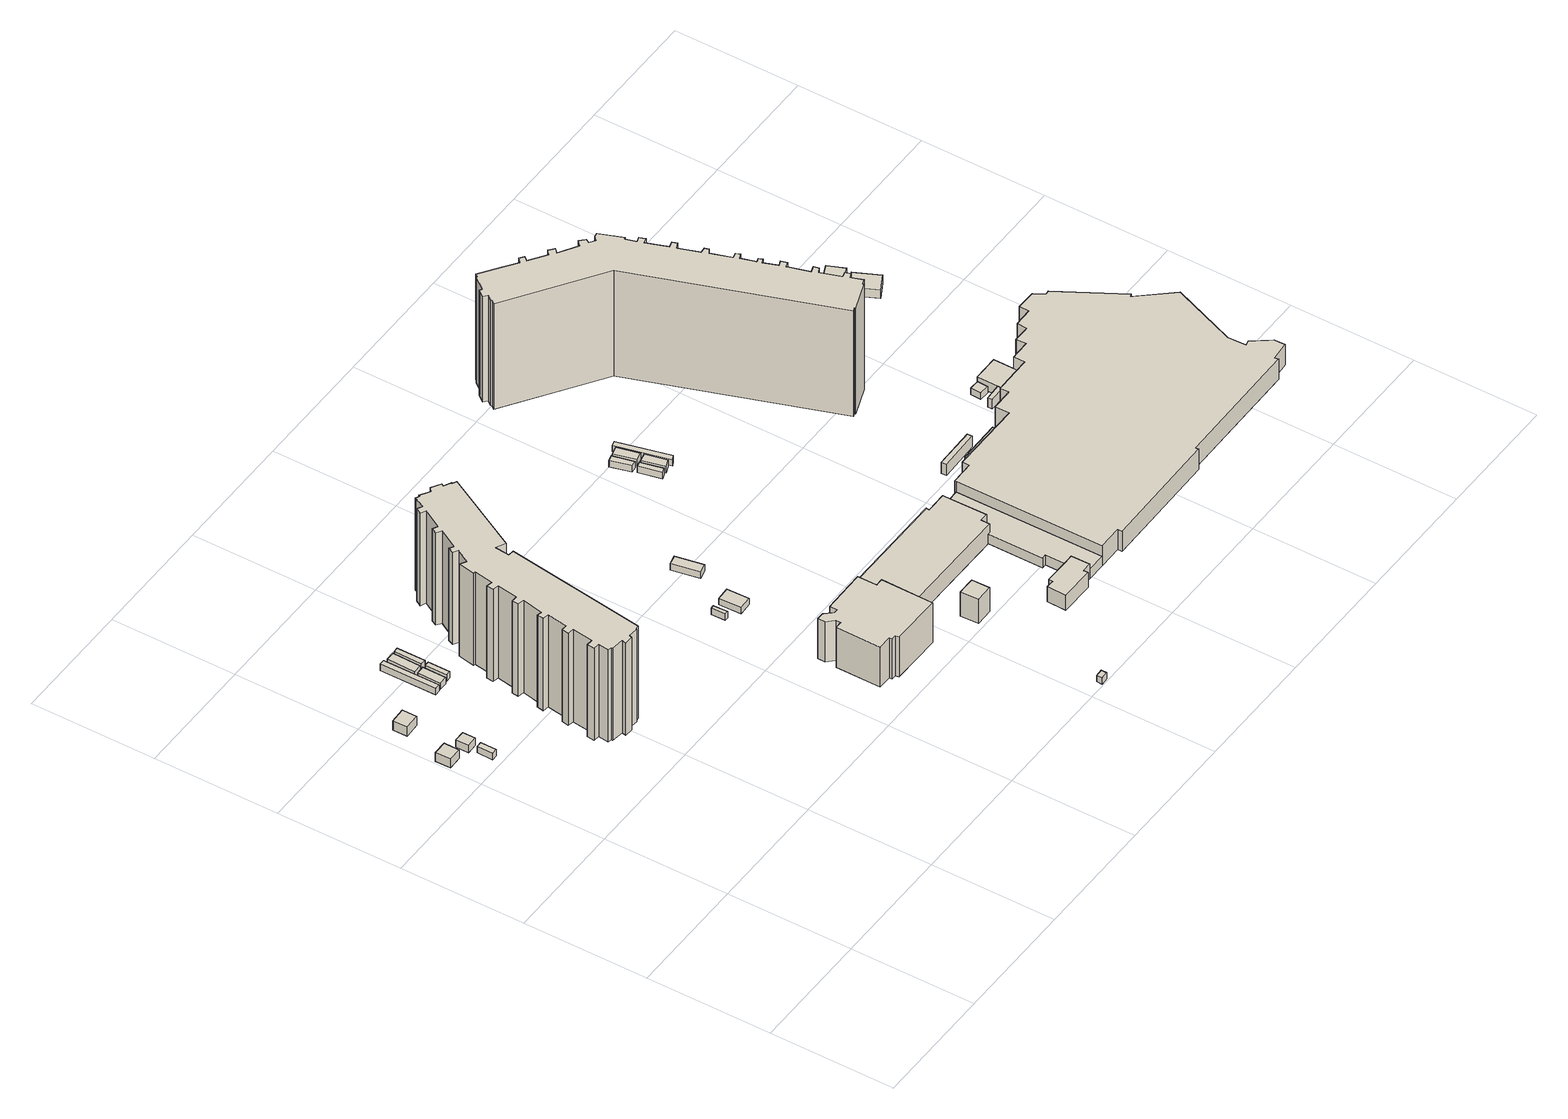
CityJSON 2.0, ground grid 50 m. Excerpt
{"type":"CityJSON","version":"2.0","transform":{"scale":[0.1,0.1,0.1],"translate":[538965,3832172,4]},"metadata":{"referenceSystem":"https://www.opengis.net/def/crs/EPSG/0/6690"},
"CityObjects":{
"building1":{"type":"Building","attributes":{"計測周辺長":23.15,"1/2500図郭":83,"区名":"住之江区","町丁目名称":"南港中４丁目","街区番号":6,"class":"3001","usage":"422","measuredHeight":4,"storeysAboveGround":1,"BuildingDetailAttribute.buildingRoofEdgeArea":33.42,"BuildingDetailAttribute.buildingStructureType":"603","BuildingDetailAttribute.buildingStructureOrgType":"3","BuildingDetailAttribute.detailedUsage":"1402","BuildingDetailAttribute.specifiedBuildingCoverageRate":0.6,"BuildingDetailAttribute.surveyYear":2017,"BuildingHighTideRiskAttribute.description":"1","BuildingHighTideRiskAttribute.rank":"2","BuildingHighTideRiskAttribute.depth":1.01,"BuildingIDAttribute.prefecture":"27","BuildingIDAttribute.city":"27125"},"geometry":[{"type":"Solid","lod":"1","boundaries":[[[[0,1,2,3]],[[2,4,5,3]],[[1,6,4,2]],[[0,7,6,1]],[[3,5,7,0]],[[4,6,7,5]]]]}]},
"building2":{"type":"Building","attributes":{"計測周辺長":17.52,"1/2500図郭":83,"区名":"住之江区","町丁目名称":"南港中４丁目","街区番号":6,"class":"3003","usage":"422","storeysAboveGround":1,"BuildingDetailAttribute.buildingRoofEdgeArea":15,"BuildingDetailAttribute.buildingStructureType":"610","BuildingDetailAttribute.buildingStructureOrgType":"2","BuildingDetailAttribute.detailedUsage":"1402","BuildingDetailAttribute.specifiedBuildingCoverageRate":0.6,"BuildingDetailAttribute.surveyYear":2017,"BuildingHighTideRiskAttribute.description":"1","BuildingHighTideRiskAttribute.rank":"2","BuildingHighTideRiskAttribute.depth":1.43,"BuildingIDAttribute.prefecture":"27","BuildingIDAttribute.city":"27125"},"geometry":[{"type":"Solid","lod":"1","boundaries":[[[[8,9,10,11]],[[10,12,13,11]],[[9,14,12,10]],[[8,15,14,9]],[[11,13,15,8]],[[12,14,15,13]]]]}]},
"building3":{"type":"Building","attributes":{"計測周辺長":35.76,"1/2500図郭":83,"区名":"住之江区","町丁目名称":"南港中４丁目","街区番号":6,"class":"3003","usage":"422","measuredHeight":3.4,"storeysAboveGround":1,"BuildingDetailAttribute.buildingRoofEdgeArea":64.41,"BuildingDetailAttribute.buildingStructureType":"610","BuildingDetailAttribute.buildingStructureOrgType":"2","BuildingDetailAttribute.detailedUsage":"1402","BuildingDetailAttribute.specifiedBuildingCoverageRate":0.6,"BuildingDetailAttribute.surveyYear":2017,"BuildingHighTideRiskAttribute.description":"1","BuildingHighTideRiskAttribute.rank":"2","BuildingHighTideRiskAttribute.depth":1.45,"BuildingIDAttribute.prefecture":"27","BuildingIDAttribute.city":"27125"},"geometry":[{"type":"Solid","lod":"1","boundaries":[[[[16,17,18,19]],[[18,20,21,19]],[[17,22,20,18]],[[16,23,22,17]],[[19,21,23,16]],[[20,22,23,21]]]]}]},
"building4":{"type":"Building","attributes":{"計測周辺長":24.01,"1/2500図郭":83,"区名":"住之江区","町丁目名称":"南港中４丁目","街区番号":6,"class":"3001","usage":"422","measuredHeight":4.3,"storeysAboveGround":1,"BuildingDetailAttribute.buildingRoofEdgeArea":35.94,"BuildingDetailAttribute.buildingStructureType":"610","BuildingDetailAttribute.buildingStructureOrgType":"2","BuildingDetailAttribute.detailedUsage":"1402","BuildingDetailAttribute.specifiedBuildingCoverageRate":0.6,"BuildingDetailAttribute.surveyYear":2017,"BuildingHighTideRiskAttribute.description":"1","BuildingHighTideRiskAttribute.rank":"2","BuildingHighTideRiskAttribute.depth":1.25,"BuildingIDAttribute.prefecture":"27","BuildingIDAttribute.city":"27125"},"geometry":[{"type":"Solid","lod":"1","boundaries":[[[[24,25,26,27]],[[26,28,29,27]],[[25,30,28,26]],[[24,31,30,25]],[[27,29,31,24]],[[28,30,31,29]]]]}]},
"building5":{"type":"Building","attributes":{"計測周辺長":49.5,"1/2500図郭":83,"区名":"住之江区","町丁目名称":"南港中４丁目","街区番号":7,"class":"3003","usage":"412","storeysAboveGround":1,"BuildingDetailAttribute.buildingRoofEdgeArea":50.62,"BuildingDetailAttribute.buildingStructureType":"610","BuildingDetailAttribute.buildingStructureOrgType":"2","BuildingDetailAttribute.detailedUsage":"1130","BuildingDetailAttribute.specifiedBuildingCoverageRate":0.6,"BuildingDetailAttribute.surveyYear":2017,"BuildingHighTideRiskAttribute.description":"1","BuildingHighTideRiskAttribute.rank":"2","BuildingHighTideRiskAttribute.depth":0.817,"BuildingIDAttribute.prefecture":"27","BuildingIDAttribute.city":"27125"},"geometry":[{"type":"Solid","lod":"1","boundaries":[[[[32,33,34,35]],[[34,36,37,35]],[[33,38,36,34]],[[32,39,38,33]],[[35,37,39,32]],[[36,38,39,37]]]]}]},
"building6":{"type":"Building","attributes":{"計測周辺長":25.25,"1/2500図郭":83,"区名":"住之江区","町丁目名称":"南港中４丁目","街区番号":7,"class":"3003","usage":"412","storeysAboveGround":1,"BuildingDetailAttribute.buildingRoofEdgeArea":31.22,"BuildingDetailAttribute.buildingStructureType":"610","BuildingDetailAttribute.buildingStructureOrgType":"2","BuildingDetailAttribute.detailedUsage":"1130","BuildingDetailAttribute.specifiedBuildingCoverageRate":0.6,"BuildingDetailAttribute.surveyYear":2017,"BuildingHighTideRiskAttribute.description":"1","BuildingHighTideRiskAttribute.rank":"2","BuildingHighTideRiskAttribute.depth":0.986,"BuildingIDAttribute.prefecture":"27","BuildingIDAttribute.city":"27125"},"geometry":[{"type":"Solid","lod":"1","boundaries":[[[[40,41,42,43]],[[42,44,45,43]],[[41,46,44,42]],[[40,47,46,41]],[[43,45,47,40]],[[44,46,47,45]]]]}]},
"building7":{"type":"Building","attributes":{"計測周辺長":29.51,"1/2500図郭":83,"区名":"住之江区","町丁目名称":"南港中４丁目","街区番号":7,"class":"3003","usage":"412","storeysAboveGround":1,"BuildingDetailAttribute.buildingRoofEdgeArea":39.38,"BuildingDetailAttribute.buildingStructureType":"610","BuildingDetailAttribute.buildingStructureOrgType":"2","BuildingDetailAttribute.detailedUsage":"1130","BuildingDetailAttribute.specifiedBuildingCoverageRate":0.6,"BuildingDetailAttribute.surveyYear":2017,"BuildingHighTideRiskAttribute.description":"1","BuildingHighTideRiskAttribute.rank":"2","BuildingHighTideRiskAttribute.depth":0.817,"BuildingIDAttribute.prefecture":"27","BuildingIDAttribute.city":"27125"},"geometry":[{"type":"Solid","lod":"1","boundaries":[[[[48,49,50,51]],[[50,52,53,51]],[[49,54,52,50]],[[48,55,54,49]],[[51,53,55,48]],[[52,54,55,53]]]]}]},
"building8":{"type":"Building","attributes":{"計測周辺長":21.5,"1/2500図郭":83,"区名":"住之江区","町丁目名称":"南港中４丁目","街区番号":7,"class":"3003","usage":"412","storeysAboveGround":1,"BuildingDetailAttribute.buildingRoofEdgeArea":17.5,"BuildingDetailAttribute.buildingStructureType":"610","BuildingDetailAttribute.buildingStructureOrgType":"2","BuildingDetailAttribute.detailedUsage":"1130","BuildingDetailAttribute.specifiedBuildingCoverageRate":0.6,"BuildingDetailAttribute.surveyYear":2017,"BuildingHighTideRiskAttribute.description":"1","BuildingHighTideRiskAttribute.rank":"2","BuildingHighTideRiskAttribute.depth":0.986,"BuildingIDAttribute.prefecture":"27","BuildingIDAttribute.city":"27125"},"geometry":[{"type":"Solid","lod":"1","boundaries":[[[[56,57,58,59]],[[58,60,61,59]],[[57,62,60,58]],[[56,63,62,57]],[[59,61,63,56]],[[60,62,63,61]]]]}]},
"building9":{"type":"Building","attributes":{"計測周辺長":26.75,"1/2500図郭":83,"区名":"住之江区","町丁目名称":"南港中４丁目","街区番号":7,"class":"3003","usage":"412","storeysAboveGround":1,"BuildingDetailAttribute.buildingRoofEdgeArea":23.91,"BuildingDetailAttribute.buildingStructureType":"610","BuildingDetailAttribute.buildingStructureOrgType":"2","BuildingDetailAttribute.detailedUsage":"1130","BuildingDetailAttribute.specifiedBuildingCoverageRate":0.6,"BuildingDetailAttribute.surveyYear":2017,"BuildingHighTideRiskAttribute.description":"1","BuildingHighTideRiskAttribute.rank":"2","BuildingHighTideRiskAttribute.depth":0.817,"BuildingIDAttribute.prefecture":"27","BuildingIDAttribute.city":"27125"},"geometry":[{"type":"Solid","lod":"1","boundaries":[[[[64,65,66,67]],[[66,68,69,67]],[[65,70,68,66]],[[64,71,70,65]],[[67,69,71,64]],[[68,70,71,69]]]]}]},
"building10":{"type":"Building","attributes":{"計測周辺長":286.58,"1/2500図郭":83,"区名":"住之江区","町丁目名称":"南港中４丁目","街区番号":7,"class":"3002","usage":"412","measuredHeight":43,"storeysAboveGround":14,"BuildingDetailAttribute.buildingRoofEdgeArea":1674.78,"BuildingDetailAttribute.buildingStructureType":"603","BuildingDetailAttribute.buildingStructureOrgType":"3","BuildingDetailAttribute.detailedUsage":"1130","BuildingDetailAttribute.specifiedBuildingCoverageRate":0.6,"BuildingDetailAttribute.surveyYear":2017,"BuildingHighTideRiskAttribute.description":"1","BuildingHighTideRiskAttribute.rank":"2","BuildingHighTideRiskAttribute.depth":0.685,"BuildingIDAttribute.prefecture":"27","BuildingIDAttribute.city":"27125"},"geometry":[{"type":"Solid","lod":"1","boundaries":[[[[72,73,74,75,76,77,78,79,80,81,82,83,84,85,86,87,88,89,90,91,92,93,94,95,96,97,98,99,100,101,102,103,104,105,106,107,108,109,110,111,112,113,114,115,116,117,118,119,120,121,122,123,124,125,126,127,128,129,130,131]],[[130,132,133,131]],[[129,134,132,130]],[[128,135,134,129]],[[127,136,135,128]],[[126,137,136,127]],[[125,138,137,126]],[[124,139,138,125]],[[123,140,139,124]],[[122,141,140,123]],[[121,142,141,122]],[[120,143,142,121]],[[119,144,143,120]],[[118,145,144,119]],[[117,146,145,118]],[[116,147,146,117]],[[115,148,147,116]],[[114,149,148,115]],[[113,150,149,114]],[[112,151,150,113]],[[111,152,151,112]],[[110,153,152,111]],[[109,154,153,110]],[[108,155,154,109]],[[107,156,155,108]],[[106,157,156,107]],[[105,158,157,106]],[[104,159,158,105]],[[103,160,159,104]],[[102,161,160,103]],[[101,162,161,102]],[[100,163,162,101]],[[99,164,163,100]],[[98,165,164,99]],[[97,166,165,98]],[[96,167,166,97]],[[95,168,167,96]],[[94,169,168,95]],[[93,170,169,94]],[[92,171,170,93]],[[91,172,171,92]],[[90,173,172,91]],[[89,174,173,90]],[[88,175,174,89]],[[87,176,175,88]],[[86,177,176,87]],[[85,178,177,86]],[[84,179,178,85]],[[83,180,179,84]],[[82,181,180,83]],[[81,182,181,82]],[[80,183,182,81]],[[79,184,183,80]],[[78,185,184,79]],[[77,186,185,78]],[[76,187,186,77]],[[75,188,187,76]],[[74,189,188,75]],[[73,190,189,74]],[[72,191,190,73]],[[131,133,191,72]],[[132,134,135,136,137,138,139,140,141,142,143,144,145,146,147,148,149,150,151,152,153,154,155,156,157,158,159,160,161,162,163,164,165,166,167,168,169,170,171,172,173,174,175,176,177,178,179,180,181,182,183,184,185,186,187,188,189,190,191,133]]]]}]},
"building11":{"type":"Building","attributes":{"name":"住之江南港中郵便局","計測周辺長":120.9,"1/2500図郭":83,"区名":"住之江区","町丁目名称":"南港中２丁目","街区番号":1,"class":"3002","usage":"401","measuredHeight":18.7,"storeysAboveGround":4,"BuildingDetailAttribute.buildingRoofEdgeArea":738.63,"BuildingDetailAttribute.buildingStructureType":"603","BuildingDetailAttribute.buildingStructureOrgType":"3","BuildingDetailAttribute.detailedUsage":"1310","BuildingDetailAttribute.specifiedBuildingCoverageRate":0.8,"BuildingDetailAttribute.surveyYear":2017,"BuildingHighTideRiskAttribute.description":"1","BuildingHighTideRiskAttribute.rank":"2","BuildingHighTideRiskAttribute.depth":2.16,"BuildingIDAttribute.prefecture":"27","BuildingIDAttribute.city":"27125"},"geometry":[{"type":"Solid","lod":"1","boundaries":[[[[192,193,194,195,196,197,198,199,200,201,202,203,204,205,206,207,208,209,210]],[[209,211,212,210]],[[208,213,211,209]],[[207,214,213,208]],[[206,215,214,207]],[[205,216,215,206]],[[204,217,216,205]],[[203,218,217,204]],[[202,219,218,203]],[[201,220,219,202]],[[200,221,220,201]],[[199,222,221,200]],[[198,223,222,199]],[[197,224,223,198]],[[196,225,224,197]],[[195,226,225,196]],[[194,227,226,195]],[[193,228,227,194]],[[192,229,228,193]],[[210,212,229,192]],[[211,213,214,215,216,217,218,219,220,221,222,223,224,225,226,227,228,229,212]]]]}]},
"building12":{"type":"Building","attributes":{"class":"3001","BuildingDetailAttribute.specifiedBuildingCoverageRate":0.6,"BuildingDetailAttribute.surveyYear":2017,"BuildingHighTideRiskAttribute.description":"1","BuildingHighTideRiskAttribute.rank":"2","BuildingHighTideRiskAttribute.depth":1.63,"BuildingIDAttribute.prefecture":"27","BuildingIDAttribute.city":"27125"},"geometry":[{"type":"Solid","lod":"1","boundaries":[[[[230,231,232,233]],[[232,234,235,233]],[[231,236,234,232]],[[230,237,236,231]],[[233,235,237,230]],[[234,236,237,235]]]]}]},
"building13":{"type":"Building","attributes":{"class":"3003","BuildingDetailAttribute.specifiedBuildingCoverageRate":0.6,"BuildingDetailAttribute.surveyYear":2017,"BuildingHighTideRiskAttribute.description":"1","BuildingHighTideRiskAttribute.rank":"2","BuildingHighTideRiskAttribute.depth":1.96,"BuildingIDAttribute.prefecture":"27","BuildingIDAttribute.city":"27125"},"geometry":[{"type":"Solid","lod":"1","boundaries":[[[[238,239,240,241]],[[240,242,243,241]],[[239,244,242,240]],[[238,245,244,239]],[[241,243,245,238]],[[242,244,245,243]]]]}]},
"building14":{"type":"Building","attributes":{"class":"3001","BuildingDetailAttribute.specifiedBuildingCoverageRate":0.6,"BuildingDetailAttribute.surveyYear":2017,"BuildingHighTideRiskAttribute.description":"1","BuildingHighTideRiskAttribute.rank":"2","BuildingHighTideRiskAttribute.depth":1.58,"BuildingIDAttribute.prefecture":"27","BuildingIDAttribute.city":"27125"},"geometry":[{"type":"Solid","lod":"1","boundaries":[[[[246,247,248,249]],[[248,250,251,249]],[[247,252,250,248]],[[246,253,252,247]],[[249,251,253,246]],[[250,252,253,251]]]]}]},
"building15":{"type":"Building","attributes":{"計測周辺長":30.32,"1/2500図郭":83,"区名":"住之江区","町丁目名称":"南港中４丁目","街区番号":7,"class":"3003","usage":"412","storeysAboveGround":1,"BuildingDetailAttribute.buildingRoofEdgeArea":44.24,"BuildingDetailAttribute.buildingStructureType":"610","BuildingDetailAttribute.buildingStructureOrgType":"2","BuildingDetailAttribute.detailedUsage":"1130","BuildingDetailAttribute.specifiedBuildingCoverageRate":0.6,"BuildingDetailAttribute.surveyYear":2017,"BuildingHighTideRiskAttribute.description":"1","BuildingHighTideRiskAttribute.rank":"2","BuildingHighTideRiskAttribute.depth":1.71,"BuildingIDAttribute.prefecture":"27","BuildingIDAttribute.city":"27125"},"geometry":[{"type":"Solid","lod":"1","boundaries":[[[[254,255,256,257]],[[256,258,259,257]],[[255,260,258,256]],[[254,261,260,255]],[[257,259,261,254]],[[258,260,261,259]]]]}]},
"building16":{"type":"Building","attributes":{"計測周辺長":28.75,"1/2500図郭":83,"区名":"住之江区","町丁目名称":"南港中２丁目","街区番号":1,"class":"3003","usage":"402","measuredHeight":11.3,"storeysAboveGround":1,"BuildingDetailAttribute.buildingRoofEdgeArea":51.66,"BuildingDetailAttribute.buildingStructureType":"610","BuildingDetailAttribute.buildingStructureOrgType":"2","BuildingDetailAttribute.detailedUsage":"1220","BuildingDetailAttribute.specifiedBuildingCoverageRate":0.8,"BuildingDetailAttribute.surveyYear":2017,"BuildingHighTideRiskAttribute.description":"1","BuildingHighTideRiskAttribute.rank":"2","BuildingHighTideRiskAttribute.depth":2.12,"BuildingIDAttribute.prefecture":"27","BuildingIDAttribute.city":"27125"},"geometry":[{"type":"Solid","lod":"1","boundaries":[[[[262,263,264,265]],[[264,266,267,265]],[[263,268,266,264]],[[262,269,268,263]],[[265,267,269,262]],[[266,268,269,267]]]]}]},
"building17":{"type":"Building","attributes":{"計測周辺長":182.03,"1/2500図郭":83,"区名":"住之江区","町丁目名称":"南港中２丁目","街区番号":1,"class":"3001","usage":"401","measuredHeight":8.7,"storeysAboveGround":2,"BuildingDetailAttribute.buildingRoofEdgeArea":1246.9,"BuildingDetailAttribute.buildingStructureType":"603","BuildingDetailAttribute.buildingStructureOrgType":"3","BuildingDetailAttribute.detailedUsage":"1320","BuildingDetailAttribute.specifiedBuildingCoverageRate":0.8,"BuildingDetailAttribute.surveyYear":2017,"BuildingHighTideRiskAttribute.description":"1","BuildingHighTideRiskAttribute.rank":"2","BuildingHighTideRiskAttribute.depth":2.03,"BuildingIDAttribute.prefecture":"27","BuildingIDAttribute.city":"27125"},"geometry":[{"type":"Solid","lod":"1","boundaries":[[[[270,271,272,273,274,275,276,277,278,279,280,281,282,283,284,285,286,287,288]],[[287,289,290,288]],[[286,291,289,287]],[[285,292,291,286]],[[284,293,292,285]],[[283,294,293,284]],[[282,295,294,283]],[[281,296,295,282]],[[280,297,296,281]],[[279,298,297,280]],[[278,299,298,279]],[[277,300,299,278]],[[276,301,300,277]],[[275,302,301,276]],[[274,303,302,275]],[[273,304,303,274]],[[272,305,304,273]],[[271,306,305,272]],[[270,307,306,271]],[[288,290,307,270]],[[289,291,292,293,294,295,296,297,298,299,300,301,302,303,304,305,306,307,290]]]]}]},
"building18":{"type":"Building","attributes":{"計測周辺長":53.52,"1/2500図郭":83,"区名":"住之江区","町丁目名称":"南港中２丁目","街区番号":1,"class":"3001","usage":"402","measuredHeight":7,"storeysAboveGround":2,"BuildingDetailAttribute.buildingRoofEdgeArea":149.64,"BuildingDetailAttribute.buildingStructureType":"610","BuildingDetailAttribute.buildingStructureOrgType":"2","BuildingDetailAttribute.detailedUsage":"1220","BuildingDetailAttribute.specifiedBuildingCoverageRate":0.8,"BuildingDetailAttribute.surveyYear":2017,"BuildingHighTideRiskAttribute.description":"1","BuildingHighTideRiskAttribute.rank":"2","BuildingHighTideRiskAttribute.depth":2.06,"BuildingIDAttribute.prefecture":"27","BuildingIDAttribute.city":"27125"},"geometry":[{"type":"Solid","lod":"1","boundaries":[[[[308,309,310,311,312,313,314,315,316]],[[315,317,318,316]],[[314,319,317,315]],[[313,320,319,314]],[[312,321,320,313]],[[311,322,321,312]],[[310,323,322,311]],[[309,324,323,310]],[[308,325,324,309]],[[316,318,325,308]],[[317,319,320,321,322,323,324,325,318]]]]}]},
"building19":{"type":"Building","attributes":{"計測周辺長":22.39,"1/2500図郭":83,"区名":"住之江区","町丁目名称":"南港中４丁目","街区番号":7,"class":"3003","usage":"412","storeysAboveGround":1,"BuildingDetailAttribute.buildingRoofEdgeArea":19,"BuildingDetailAttribute.buildingStructureType":"610","BuildingDetailAttribute.buildingStructureOrgType":"2","BuildingDetailAttribute.detailedUsage":"1130","BuildingDetailAttribute.specifiedBuildingCoverageRate":0.6,"BuildingDetailAttribute.surveyYear":2017,"BuildingHighTideRiskAttribute.description":"1","BuildingHighTideRiskAttribute.rank":"2","BuildingHighTideRiskAttribute.depth":1.14,"BuildingIDAttribute.prefecture":"27","BuildingIDAttribute.city":"27125"},"geometry":[{"type":"Solid","lod":"1","boundaries":[[[[326,327,328,329]],[[328,330,331,329]],[[327,332,330,328]],[[326,333,332,327]],[[329,331,333,326]],[[330,332,333,331]]]]}]},
"building20":{"type":"Building","attributes":{"計測周辺長":21.74,"1/2500図郭":83,"区名":"住之江区","町丁目名称":"南港中４丁目","街区番号":7,"class":"3003","usage":"412","storeysAboveGround":1,"BuildingDetailAttribute.buildingRoofEdgeArea":19.98,"BuildingDetailAttribute.buildingStructureType":"610","BuildingDetailAttribute.buildingStructureOrgType":"2","BuildingDetailAttribute.detailedUsage":"1130","BuildingDetailAttribute.specifiedBuildingCoverageRate":0.6,"BuildingDetailAttribute.surveyYear":2017,"BuildingHighTideRiskAttribute.description":"1","BuildingHighTideRiskAttribute.rank":"2","BuildingHighTideRiskAttribute.depth":1.22,"BuildingIDAttribute.prefecture":"27","BuildingIDAttribute.city":"27125"},"geometry":[{"type":"Solid","lod":"1","boundaries":[[[[334,335,336,337]],[[336,338,339,337]],[[335,340,338,336]],[[334,341,340,335]],[[337,339,341,334]],[[338,340,341,339]]]]}]},
"building21":{"type":"Building","attributes":{"計測周辺長":141.47,"1/2500図郭":83,"区名":"住之江区","町丁目名称":"南港中２丁目","街区番号":1,"class":"3001","usage":"402","measuredHeight":4.5,"storeysAboveGround":1,"BuildingDetailAttribute.buildingRoofEdgeArea":571.37,"BuildingDetailAttribute.buildingStructureType":"603","BuildingDetailAttribute.buildingStructureOrgType":"3","BuildingDetailAttribute.detailedUsage":"1220","BuildingDetailAttribute.specifiedBuildingCoverageRate":0.8,"BuildingDetailAttribute.surveyYear":2017,"BuildingHighTideRiskAttribute.description":"1","BuildingHighTideRiskAttribute.rank":"2","BuildingHighTideRiskAttribute.depth":1.93,"BuildingIDAttribute.prefecture":"27","BuildingIDAttribute.city":"27125"},"geometry":[{"type":"Solid","lod":"1","boundaries":[[[[342,343,344,345,346,347,348,349,350,351,352,353]],[[352,354,355,353]],[[351,356,354,352]],[[350,357,356,351]],[[349,358,357,350]],[[348,359,358,349]],[[347,360,359,348]],[[346,361,360,347]],[[345,362,361,346]],[[344,363,362,345]],[[343,364,363,344]],[[342,365,364,343]],[[353,355,365,342]],[[354,356,357,358,359,360,361,362,363,364,365,355]]]]}]},
"building22":{"type":"Building","attributes":{"計測周辺長":25.07,"1/2500図郭":83,"区名":"住之江区","町丁目名称":"南港中４丁目","街区番号":7,"class":"3003","usage":"412","storeysAboveGround":1,"BuildingDetailAttribute.buildingRoofEdgeArea":31.66,"BuildingDetailAttribute.buildingStructureType":"610","BuildingDetailAttribute.buildingStructureOrgType":"2","BuildingDetailAttribute.detailedUsage":"1130","BuildingDetailAttribute.specifiedBuildingCoverageRate":0.6,"BuildingDetailAttribute.surveyYear":2017,"BuildingHighTideRiskAttribute.description":"1","BuildingHighTideRiskAttribute.rank":"2","BuildingHighTideRiskAttribute.depth":1.12,"BuildingIDAttribute.prefecture":"27","BuildingIDAttribute.city":"27125"},"geometry":[{"type":"Solid","lod":"1","boundaries":[[[[366,367,368,369]],[[368,370,371,369]],[[367,372,370,368]],[[366,373,372,367]],[[369,371,373,366]],[[370,372,373,371]]]]}]},
"building23":{"type":"Building","attributes":{"計測周辺長":24.93,"1/2500図郭":83,"区名":"住之江区","町丁目名称":"南港中４丁目","街区番号":7,"class":"3003","usage":"412","storeysAboveGround":1,"BuildingDetailAttribute.buildingRoofEdgeArea":31.13,"BuildingDetailAttribute.buildingStructureType":"610","BuildingDetailAttribute.buildingStructureOrgType":"2","BuildingDetailAttribute.detailedUsage":"1130","BuildingDetailAttribute.specifiedBuildingCoverageRate":0.6,"BuildingDetailAttribute.surveyYear":2017,"BuildingHighTideRiskAttribute.description":"1","BuildingHighTideRiskAttribute.rank":"2","BuildingHighTideRiskAttribute.depth":1.09,"BuildingIDAttribute.prefecture":"27","BuildingIDAttribute.city":"27125"},"geometry":[{"type":"Solid","lod":"1","boundaries":[[[[374,375,376,377]],[[376,378,379,377]],[[375,380,378,376]],[[374,381,380,375]],[[377,379,381,374]],[[378,380,381,379]]]]}]},
"building24":{"type":"Building","attributes":{"計測周辺長":47.47,"1/2500図郭":83,"区名":"住之江区","町丁目名称":"南港中４丁目","街区番号":7,"class":"3003","usage":"412","storeysAboveGround":1,"BuildingDetailAttribute.buildingRoofEdgeArea":45.75,"BuildingDetailAttribute.buildingStructureType":"610","BuildingDetailAttribute.buildingStructureOrgType":"2","BuildingDetailAttribute.detailedUsage":"1130","BuildingDetailAttribute.specifiedBuildingCoverageRate":0.6,"BuildingDetailAttribute.surveyYear":2017,"BuildingHighTideRiskAttribute.description":"1","BuildingHighTideRiskAttribute.rank":"2","BuildingHighTideRiskAttribute.depth":1.12,"BuildingIDAttribute.prefecture":"27","BuildingIDAttribute.city":"27125"},"geometry":[{"type":"Solid","lod":"1","boundaries":[[[[382,383,384,385]],[[384,386,387,385]],[[383,388,386,384]],[[382,389,388,383]],[[385,387,389,382]],[[386,388,389,387]]]]}]},
"building25":{"type":"Building","attributes":{"計測周辺長":37.75,"1/2500図郭":83,"区名":"住之江区","町丁目名称":"南港中２丁目","街区番号":1,"class":"3003","usage":"431","measuredHeight":5.2,"storeysAboveGround":1,"BuildingDetailAttribute.buildingRoofEdgeArea":35.59,"BuildingDetailAttribute.buildingStructureType":"610","BuildingDetailAttribute.buildingStructureOrgType":"2","BuildingDetailAttribute.detailedUsage":"1740","BuildingDetailAttribute.specifiedBuildingCoverageRate":0.8,"BuildingDetailAttribute.surveyYear":2017,"BuildingHighTideRiskAttribute.description":"1","BuildingHighTideRiskAttribute.rank":"2","BuildingHighTideRiskAttribute.depth":1.93,"BuildingIDAttribute.prefecture":"27","BuildingIDAttribute.city":"27125"},"geometry":[{"type":"Solid","lod":"1","boundaries":[[[[390,391,392,393]],[[392,394,395,393]],[[391,396,394,392]],[[390,397,396,391]],[[393,395,397,390]],[[394,396,397,395]]]]}]},
"building26":{"type":"Building","attributes":{"計測周辺長":351.37,"1/2500図郭":83,"区名":"住之江区","町丁目名称":"南港中４丁目","街区番号":7,"class":"3002","usage":"412","measuredHeight":49.1,"storeysAboveGround":14,"BuildingDetailAttribute.buildingRoofEdgeArea":2205.28,"BuildingDetailAttribute.buildingStructureType":"603","BuildingDetailAttribute.buildingStructureOrgType":"3","BuildingDetailAttribute.detailedUsage":"1130","BuildingDetailAttribute.specifiedBuildingCoverageRate":0.6,"BuildingDetailAttribute.surveyYear":2017,"BuildingHighTideRiskAttribute.description":"1","BuildingHighTideRiskAttribute.rank":"2","BuildingHighTideRiskAttribute.depth":1.25,"BuildingIDAttribute.prefecture":"27","BuildingIDAttribute.city":"27125"},"geometry":[{"type":"Solid","lod":"1","boundaries":[[[[398,399,400,401,402,403,404,405,406,407,408,409,410,411,412,413,414,415,416,417,418,419,420,421,422,423,424,425,426,427,428,429,430,431,432,433,434,435,436,437,438,439,440,441,442,443,444,445,446,447,448,449,450,451,452,453,454,455,456,457,458,459,460,461,462,463,464,465,466,467]],[[466,468,469,467]],[[465,470,468,466]],[[464,471,470,465]],[[463,472,471,464]],[[462,473,472,463]],[[461,474,473,462]],[[460,475,474,461]],[[459,476,475,460]],[[458,477,476,459]],[[457,478,477,458]],[[456,479,478,457]],[[455,480,479,456]],[[454,481,480,455]],[[453,482,481,454]],[[452,483,482,453]],[[451,484,483,452]],[[450,485,484,451]],[[449,486,485,450]],[[448,487,486,449]],[[447,488,487,448]],[[446,489,488,447]],[[445,490,489,446]],[[444,491,490,445]],[[443,492,491,444]],[[442,493,492,443]],[[441,494,493,442]],[[440,495,494,441]],[[439,496,495,440]],[[438,497,496,439]],[[437,498,497,438]],[[436,499,498,437]],[[435,500,499,436]],[[434,501,500,435]],[[433,502,501,434]],[[432,503,502,433]],[[431,504,503,432]],[[430,505,504,431]],[[429,506,505,430]],[[428,507,506,429]],[[427,508,507,428]],[[426,509,508,427]],[[425,510,509,426]],[[424,511,510,425]],[[423,512,511,424]],[[422,513,512,423]],[[421,514,513,422]],[[420,515,514,421]],[[419,516,515,420]],[[418,517,516,419]],[[417,518,517,418]],[[416,519,518,417]],[[415,520,519,416]],[[414,521,520,415]],[[413,522,521,414]],[[412,523,522,413]],[[411,524,523,412]],[[410,525,524,411]],[[409,526,525,410]],[[408,527,526,409]],[[407,528,527,408]],[[406,529,528,407]],[[405,530,529,406]],[[404,531,530,405]],[[403,532,531,404]],[[402,533,532,403]],[[401,534,533,402]],[[400,535,534,401]],[[399,536,535,400]],[[398,537,536,399]],[[467,469,537,398]],[[468,470,471,472,473,474,475,476,477,478,479,480,481,482,483,484,485,486,487,488,489,490,491,492,493,494,495,496,497,498,499,500,501,502,503,504,505,506,507,508,509,510,511,512,513,514,515,516,517,518,519,520,521,522,523,524,525,526,527,528,529,530,531,532,533,534,535,536,537,469]]]]}]},
"building27":{"type":"Building","attributes":{"計測周辺長":40.51,"1/2500図郭":83,"区名":"住之江区","町丁目名称":"南港中２丁目","街区番号":1,"class":"3003","usage":"431","storeysAboveGround":1,"BuildingDetailAttribute.buildingRoofEdgeArea":42.44,"BuildingDetailAttribute.buildingStructureType":"610","BuildingDetailAttribute.buildingStructureOrgType":"2","BuildingDetailAttribute.detailedUsage":"1740","BuildingDetailAttribute.specifiedBuildingCoverageRate":0.8,"BuildingDetailAttribute.surveyYear":2017,"BuildingHighTideRiskAttribute.description":"1","BuildingHighTideRiskAttribute.rank":"2","BuildingHighTideRiskAttribute.depth":2.02,"BuildingIDAttribute.prefecture":"27","BuildingIDAttribute.city":"27125"},"geometry":[{"type":"Solid","lod":"1","boundaries":[[[[538,539,540,541]],[[540,542,543,541]],[[539,544,542,540]],[[538,545,544,539]],[[541,543,545,538]],[[542,544,545,543]]]]}]},
"building28":{"type":"Building","attributes":{"計測周辺長":17.25,"1/2500図郭":83,"区名":"住之江区","町丁目名称":"南港中２丁目","街区番号":1,"class":"3003","usage":"402","measuredHeight":4.5,"storeysAboveGround":1,"BuildingDetailAttribute.buildingRoofEdgeArea":12.66,"BuildingDetailAttribute.buildingStructureType":"610","BuildingDetailAttribute.buildingStructureOrgType":"2","BuildingDetailAttribute.detailedUsage":"1220","BuildingDetailAttribute.specifiedBuildingCoverageRate":0.8,"BuildingDetailAttribute.surveyYear":2017,"BuildingHighTideRiskAttribute.description":"1","BuildingHighTideRiskAttribute.rank":"2","BuildingHighTideRiskAttribute.depth":2.05,"BuildingIDAttribute.prefecture":"27","BuildingIDAttribute.city":"27125"},"geometry":[{"type":"Solid","lod":"1","boundaries":[[[[546,547,548,549]],[[548,550,551,549]],[[547,552,550,548]],[[546,553,552,547]],[[549,551,553,546]],[[550,552,553,551]]]]}]},
"building29":{"type":"Building","attributes":{"計測周辺長":406.47,"1/2500図郭":83,"区名":"住之江区","町丁目名称":"南港中２丁目","街区番号":1,"class":"3001","usage":"402","measuredHeight":9.4,"storeysAboveGround":2,"BuildingDetailAttribute.buildingRoofEdgeArea":8237.58,"BuildingDetailAttribute.buildingStructureType":"603","BuildingDetailAttribute.buildingStructureOrgType":"3","BuildingDetailAttribute.detailedUsage":"1220","BuildingDetailAttribute.specifiedBuildingCoverageRate":0.8,"BuildingDetailAttribute.surveyYear":2017,"BuildingHighTideRiskAttribute.description":"1","BuildingHighTideRiskAttribute.rank":"2","BuildingHighTideRiskAttribute.depth":2.01,"BuildingIDAttribute.prefecture":"27","BuildingIDAttribute.city":"27125"},"geometry":[{"type":"Solid","lod":"1","boundaries":[[[[554,555,556,557,558,559,560,561,562,563,564,565,566,567,568,569,570,571,572,573,574,575,576,577,578,579,580,581,582,583,584,585,586,587,588]],[[587,589,590,588]],[[586,591,589,587]],[[585,592,591,586]],[[584,593,592,585]],[[583,594,593,584]],[[582,595,594,583]],[[581,596,595,582]],[[580,597,596,581]],[[579,598,597,580]],[[578,599,598,579]],[[577,600,599,578]],[[576,601,600,577]],[[575,602,601,576]],[[574,603,602,575]],[[573,604,603,574]],[[572,605,604,573]],[[571,606,605,572]],[[570,607,606,571]],[[569,608,607,570]],[[568,609,608,569]],[[567,610,609,568]],[[566,611,610,567]],[[565,612,611,566]],[[564,613,612,565]],[[563,614,613,564]],[[562,615,614,563]],[[561,616,615,562]],[[560,617,616,561]],[[559,618,617,560]],[[558,619,618,559]],[[557,620,619,558]],[[556,621,620,557]],[[555,622,621,556]],[[554,623,622,555]],[[588,590,623,554]],[[589,591,592,593,594,595,596,597,598,599,600,601,602,603,604,605,606,607,608,609,610,611,612,613,614,615,616,617,618,619,620,621,622,623,590]]]]}]},
"building30":{"type":"Building","attributes":{"計測周辺長":16.53,"1/2500図郭":83,"区名":"住之江区","町丁目名称":"南港中２丁目","街区番号":1,"class":"3003","usage":"402","storeysAboveGround":1,"BuildingDetailAttribute.buildingRoofEdgeArea":17.06,"BuildingDetailAttribute.buildingStructureType":"610","BuildingDetailAttribute.buildingStructureOrgType":"2","BuildingDetailAttribute.detailedUsage":"1220","BuildingDetailAttribute.specifiedBuildingCoverageRate":0.8,"BuildingDetailAttribute.surveyYear":2017,"BuildingHighTideRiskAttribute.description":"1","BuildingHighTideRiskAttribute.rank":"2","BuildingHighTideRiskAttribute.depth":2.05,"BuildingIDAttribute.prefecture":"27","BuildingIDAttribute.city":"27125"},"geometry":[{"type":"Solid","lod":"1","boundaries":[[[[624,625,626,627]],[[626,628,629,627]],[[625,630,628,626]],[[624,631,630,625]],[[627,629,631,624]],[[628,630,631,629]]]]}]},
"building31":{"type":"Building","attributes":{"計測周辺長":46.01,"1/2500図郭":83,"区名":"住之江区","町丁目名称":"南港中２丁目","街区番号":1,"class":"3003","usage":"402","measuredHeight":4.4,"storeysAboveGround":1,"BuildingDetailAttribute.buildingRoofEdgeArea":131,"BuildingDetailAttribute.buildingStructureType":"610","BuildingDetailAttribute.buildingStructureOrgType":"2","BuildingDetailAttribute.detailedUsage":"1220","BuildingDetailAttribute.specifiedBuildingCoverageRate":0.8,"BuildingDetailAttribute.surveyYear":2017,"BuildingHighTideRiskAttribute.description":"1","BuildingHighTideRiskAttribute.rank":"2","BuildingHighTideRiskAttribute.depth":1.96,"BuildingIDAttribute.prefecture":"27","BuildingIDAttribute.city":"27125"},"geometry":[{"type":"Solid","lod":"1","boundaries":[[[[632,633,634,635,636]],[[635,637,638,636]],[[634,639,637,635]],[[633,640,639,634]],[[632,641,640,633]],[[636,638,641,632]],[[637,639,640,641,638]]]]}]},
"building32":{"type":"Building","attributes":{"計測周辺長":21.29,"1/2500図郭":83,"区名":"住之江区","町丁目名称":"南港中４丁目","街区番号":7,"class":"3001","usage":"412","measuredHeight":3.6,"storeysAboveGround":1,"BuildingDetailAttribute.buildingRoofEdgeArea":28.25,"BuildingDetailAttribute.buildingStructureType":"610","BuildingDetailAttribute.buildingStructureOrgType":"2","BuildingDetailAttribute.detailedUsage":"1130","BuildingDetailAttribute.specifiedBuildingCoverageRate":0.6,"BuildingDetailAttribute.surveyYear":2017,"BuildingHighTideRiskAttribute.description":"1","BuildingHighTideRiskAttribute.rank":"2","BuildingHighTideRiskAttribute.depth":1.37,"BuildingIDAttribute.prefecture":"27","BuildingIDAttribute.city":"27125"},"geometry":[{"type":"Solid","lod":"1","boundaries":[[[[642,643,644,645]],[[644,646,647,645]],[[643,648,646,644]],[[642,649,648,643]],[[645,647,649,642]],[[646,648,649,647]]]]}]},
"building33":{"type":"Building","attributes":{"計測周辺長":32.31,"1/2500図郭":83,"区名":"住之江区","町丁目名称":"南港中４丁目","街区番号":7,"class":"3001","usage":"412","measuredHeight":3.7,"storeysAboveGround":1,"BuildingDetailAttribute.buildingRoofEdgeArea":64.34,"BuildingDetailAttribute.buildingStructureType":"610","BuildingDetailAttribute.buildingStructureOrgType":"2","BuildingDetailAttribute.detailedUsage":"1130","BuildingDetailAttribute.specifiedBuildingCoverageRate":0.6,"BuildingDetailAttribute.surveyYear":2017,"BuildingHighTideRiskAttribute.description":"1","BuildingHighTideRiskAttribute.rank":"2","BuildingHighTideRiskAttribute.depth":1.43,"BuildingIDAttribute.prefecture":"27","BuildingIDAttribute.city":"27125"},"geometry":[{"type":"Solid","lod":"1","boundaries":[[[[650,651,652,653]],[[652,654,655,653]],[[651,656,654,652]],[[650,657,656,651]],[[653,655,657,650]],[[654,656,657,655]]]]}]},
"building34":{"type":"Building","attributes":{"計測周辺長":36.46,"1/2500図郭":83,"区名":"住之江区","町丁目名称":"南港中４丁目","街区番号":7,"class":"3001","usage":"412","measuredHeight":4,"storeysAboveGround":1,"BuildingDetailAttribute.buildingRoofEdgeArea":79.88,"BuildingDetailAttribute.buildingStructureType":"603","BuildingDetailAttribute.buildingStructureOrgType":"3","BuildingDetailAttribute.detailedUsage":"1130","BuildingDetailAttribute.specifiedBuildingCoverageRate":0.6,"BuildingDetailAttribute.surveyYear":2017,"BuildingHighTideRiskAttribute.description":"1","BuildingHighTideRiskAttribute.rank":"2","BuildingHighTideRiskAttribute.depth":1.6,"BuildingIDAttribute.prefecture":"27","BuildingIDAttribute.city":"27125"},"geometry":[{"type":"Solid","lod":"1","boundaries":[[[[658,659,660,661]],[[660,662,663,661]],[[659,664,662,660]],[[658,665,664,659]],[[661,663,665,658]],[[662,664,665,663]]]]}]}
},
"vertices":[
[0,1686,13],[56,1687,13],[56,1626,13],[1,1625,13],[56,1626,53],[1,1625,53],[56,1687,53],[0,1686,53],
[114,1528,11],[115,1592,11],[138,1592,11],[138,1528,11],[138,1592,41],[138,1528,41],[115,1592,41],[114,1528,41],
[100,1669,9],[144,1669,9],[145,1618,9],[101,1617,9],[145,1618,43],[101,1617,43],[144,1669,43],[100,1669,43],
[53,1893,11],[116,1896,11],[116,1838,11],[54,1835,11],[116,1838,54],[54,1835,54],[116,1896,54],[53,1893,54],
[281,1868,9],[279,2093,9],[301,2093,9],[303,1868,9],[301,2093,39],[303,1868,39],[279,2093,39],[281,1868,39],
[308,1868,12],[310,1960,12],[343,1961,12],[343,1868,12],[343,1961,42],[343,1868,42],[310,1960,42],[308,1868,42],
[307,1970,14],[309,2083,14],[344,2083,14],[342,1971,14],[344,2083,44],[342,1971,44],[309,2083,44],[307,1970,44],
[353,1871,14],[353,1958,14],[373,1958,14],[373,1871,14],[373,1958,44],[373,1871,44],[353,1958,44],[353,1871,44],
[350,1971,16],[351,2083,16],[371,2083,16],[372,1971,16],[371,2083,46],[372,1971,46],[351,2083,46],[350,1971,46],
[462,1215,12],[467,1232,12],[417,1239,12],[417,1244,12],[402,1247,12],[407,1289,12],[382,1291,12],[386,1321,12],[411,1319,12],[421,1402,12],[396,1406,12],[403,1434,12],[425,1432,12],[437,1512,12],[412,1517,12],[417,1544,12],[434,1539,12],[451,1622,12],[426,1627,12],[428,1654,12],[451,1652,12],[465,1735,12],[440,1739,12],[444,1767,12],[467,1762,12],[479,1837,12],[471,1837,12],[483,1905,12],[508,1890,12],[540,1943,12],[520,1955,12],[530,1978,12],[545,1968,12],[589,2043,12],[569,2056,12],[581,2078,12],[599,2068,12],[643,2144,12],[621,2153,12],[635,2176,12],[655,2166,12],[677,2209,12],[693,2202,12],[695,2207,12],[735,2182,12],[748,2195,12],[785,2173,12],[780,2163,12],[808,2148,12],[806,2145,12],[823,2136,12],[656,1826,12],[619,1846,12],[614,1789,12],[637,1786,12],[557,1226,12],[542,1225,12],[540,1220,12],[502,1225,12],[497,1213,12],[502,1225,441],[497,1213,441],[540,1220,441],[542,1225,441],[557,1226,441],[637,1786,441],[614,1789,441],[619,1846,441],[656,1826,441],[823,2136,441],[806,2145,441],[808,2148,441],[780,2163,441],[785,2173,441],[748,2195,441],[735,2182,441],[695,2207,441],[693,2202,441],[677,2209,441],[655,2166,441],[635,2176,441],[621,2153,441],[643,2144,441],[599,2068,441],[581,2078,441],[569,2056,441],[589,2043,441],[545,1968,441],[530,1978,441],[520,1955,441],[540,1943,441],[508,1890,441],[483,1905,441],[471,1837,441],[479,1837,441],[467,1762,441],[444,1767,441],[440,1739,441],[465,1735,441],[451,1652,441],[428,1654,441],[426,1627,441],[451,1622,441],[434,1539,441],[417,1544,441],[412,1517,441],[437,1512,441],[425,1432,441],[403,1434,441],[396,1406,441],[421,1402,441],[411,1319,441],[386,1321,441],[382,1291,441],[407,1289,441],[402,1247,441],[417,1244,441],[417,1239,441],[467,1232,441],[462,1215,441],
[1398,884,3],[1399,807,3],[1429,807,3],[1428,599,3],[1223,602,3],[1221,615,3],[1201,615,3],[1200,627,3],[1145,627,3],[1146,807,3],[1174,807,3],[1173,827,3],[1148,852,3],[1148,884,3],[1178,882,3],[1206,852,3],[1221,852,3],[1220,882,3],[1300,883,3],[1220,882,189],[1300,883,189],[1221,852,189],[1206,852,189],[1178,882,189],[1148,884,189],[1148,852,189],[1173,827,189],[1174,807,189],[1146,807,189],[1145,627,189],[1200,627,189],[1201,615,189],[1221,615,189],[1223,602,189],[1428,599,189],[1429,807,189],[1399,807,189],[1398,884,189],
[1131,1304,6],[1145,1305,6],[1148,1248,6],[1133,1248,6],[1148,1248,36],[1133,1248,36],[1145,1305,36],[1131,1304,36],
[1569,3,4],[1569,26,4],[1599,26,4],[1599,4,4],[1599,26,34],[1599,4,34],[1569,26,34],[1569,3,34],
[1187,1310,5],[1240,1312,5],[1243,1224,5],[1190,1222,5],[1243,1224,35],[1190,1222,35],[1240,1312,35],[1187,1310,35],
[1239,1542,7],[1278,1550,7],[1299,1440,7],[1261,1432,7],[1299,1440,37],[1261,1432,37],[1278,1550,37],[1239,1542,37],
[1594,521,2],[1591,594,2],[1663,594,2],[1664,522,2],[1663,594,114],[1664,522,114],[1591,594,114],[1594,521,114],
[1987,745,1],[1954,745,1],[1954,712,1],[1509,713,1],[1509,743,1],[1474,742,1],[1474,762,1],[1429,762,1],[1429,807,1],[1399,807,1],[1398,884,1],[1300,883,1],[1300,921,1],[1477,920,1],[1477,935,1],[1902,934,1],[1900,922,1],[1985,922,1],[1985,915,1],[1985,922,87],[1985,915,87],[1900,922,87],[1902,934,87],[1477,935,87],[1477,920,87],[1300,921,87],[1300,883,87],[1398,884,87],[1399,807,87],[1429,807,87],[1429,762,87],[1474,762,87],[1474,742,87],[1509,743,87],[1509,713,87],[1954,712,87],[1954,745,87],[1987,745,87],
[1985,400,2],[1986,325,2],[1948,325,2],[1948,307,2],[1811,308,2],[1813,386,2],[1845,384,2],[1845,401,2],[1962,400,2],[1845,401,72],[1962,400,72],[1845,384,72],[1813,386,72],[1811,308,72],[1948,307,72],[1948,325,72],[1986,325,72],[1985,400,72],
[1580,1898,12],[1600,1903,12],[1621,1816,12],[1601,1808,12],[1621,1816,42],[1601,1808,42],[1600,1903,42],[1580,1898,42],
[1551,1994,12],[1575,2000,12],[1595,1916,12],[1573,1913,12],[1595,1916,42],[1573,1913,42],[1575,2000,42],[1551,1994,42],
[2063,326,3],[1986,325,3],[1985,400,3],[1962,400,3],[1962,490,3],[1944,490,3],[1944,712,3],[1954,712,3],[1954,745,3],[1987,745,3],[1985,915,3],[2060,916,3],[1985,915,48],[2060,916,48],[1987,745,48],[1954,745,48],[1954,712,48],[1944,712,48],[1944,490,48],[1962,490,48],[1962,400,48],[1985,400,48],[1986,325,48],[2063,326,48],
[1608,1903,13],[1643,1911,13],[1663,1826,13],[1631,1814,13],[1663,1826,43],[1631,1814,43],[1643,1911,43],[1608,1903,43],
[1584,2003,12],[1619,2011,12],[1640,1924,12],[1608,1916,12],[1640,1924,42],[1608,1916,42],[1619,2011,42],[1584,2003,42],
[1619,2026,13],[1639,2031,13],[1691,1824,13],[1671,1814,13],[1691,1824,43],[1671,1814,43],[1639,2031,43],[1619,2026,43],
[2149,1036,4],[2316,1038,4],[2316,1018,4],[2149,1014,4],[2316,1018,55],[2149,1014,55],[2316,1038,55],[2149,1036,55],
[1613,2554,11],[1616,2551,11],[1619,2554,11],[1656,2601,11],[1661,2601,11],[1668,2611,11],[1745,2556,11],[1797,2518,11],[1814,2533,11],[1832,2520,11],[1819,2503,11],[1885,2456,11],[1902,2471,11],[1922,2454,11],[1907,2439,11],[1980,2392,11],[1998,2410,11],[2018,2392,11],[2010,2377,11],[2033,2360,11],[2045,2375,11],[2063,2378,11],[2099,2286,11],[2091,2283,11],[2104,2241,11],[2124,2248,11],[2132,2223,11],[2112,2218,11],[2143,2134,11],[2165,2141,11],[2173,2121,11],[2150,2111,11],[2179,2029,11],[2201,2032,11],[2206,2014,11],[2189,2004,11],[2217,1924,11],[2237,1930,11],[2245,1912,11],[2225,1904,11],[2243,1845,11],[2258,1850,11],[2266,1835,11],[2248,1827,11],[2269,1772,11],[2289,1780,11],[2296,1755,11],[2277,1748,11],[2302,1663,11],[2327,1671,11],[2332,1651,11],[2313,1640,11],[2341,1561,11],[2361,1566,11],[2369,1544,11],[2351,1536,11],[2367,1491,11],[2347,1483,11],[2349,1478,11],[2232,1437,11],[2230,1442,11],[2217,1435,11],[1939,2229,11],[1577,2480,11],[1589,2493,11],[1587,2498,11],[1602,2518,11],[1587,2530,11],[1606,2554,11],[1609,2558,11],[1606,2554,502],[1609,2558,502],[1587,2530,502],[1602,2518,502],[1587,2498,502],[1589,2493,502],[1577,2480,502],[1939,2229,502],[2217,1435,502],[2230,1442,502],[2232,1437,502],[2349,1478,502],[2347,1483,502],[2367,1491,502],[2351,1536,502],[2369,1544,502],[2361,1566,502],[2341,1561,502],[2313,1640,502],[2332,1651,502],[2327,1671,502],[2302,1663,502],[2277,1748,502],[2296,1755,502],[2289,1780,502],[2269,1772,502],[2248,1827,502],[2266,1835,502],[2258,1850,502],[2243,1845,502],[2225,1904,502],[2245,1912,502],[2237,1930,502],[2217,1924,502],[2189,2004,502],[2206,2014,502],[2201,2032,502],[2179,2029,502],[2150,2111,502],[2173,2121,502],[2165,2141,502],[2143,2134,502],[2112,2218,502],[2132,2223,502],[2124,2248,502],[2104,2241,502],[2091,2283,502],[2099,2286,502],[2063,2378,502],[2045,2375,502],[2033,2360,502],[2010,2377,502],[2018,2392,502],[1998,2410,502],[1980,2392,502],[1907,2439,502],[1922,2454,502],[1902,2471,502],[1885,2456,502],[1819,2503,502],[1832,2520,502],[1814,2533,502],[1797,2518,502],[1745,2556,502],[1668,2611,502],[1661,2601,502],[1656,2601,502],[1619,2554,502],[1616,2551,502],[1613,2554,502],
[2234,995,4],[2411,997,4],[2412,974,4],[2232,970,4],[2412,974,34],[2232,970,34],[2411,997,34],[2234,995,34],
[2511,1065,4],[2511,1083,4],[2578,1086,4],[2578,1066,4],[2578,1086,48],[2578,1066,48],[2511,1083,48],[2511,1065,48],
[2765,1093,2],[2763,1133,2],[2830,1133,2],[2832,1173,2],[2905,1174,2],[2907,1214,2],[2984,1212,2],[3010,1172,2],[3025,1173,2],[3167,929,2],[3157,924,2],[3266,795,2],[3166,537,2],[3169,464,2],[3189,469,2],[3242,397,2],[3243,352,2],[3168,347,2],[3170,332,2],[2646,327,2],[2646,314,2],[2161,309,2],[2161,327,2],[2063,326,2],[2060,916,2],[2060,923,2],[2152,924,2],[2152,952,2],[2444,952,2],[2444,1009,2],[2531,1010,2],[2531,1045,2],[2581,1046,2],[2686,1047,2],[2685,1092,2],[2686,1047,96],[2685,1092,96],[2581,1046,96],[2531,1045,96],[2531,1010,96],[2444,1009,96],[2444,952,96],[2152,952,96],[2152,924,96],[2060,923,96],[2060,916,96],[2063,326,96],[2161,327,96],[2161,309,96],[2646,314,96],[2646,327,96],[3170,332,96],[3168,347,96],[3243,352,96],[3242,397,96],[3189,469,96],[3169,464,96],[3166,537,96],[3266,795,96],[3157,924,96],[3167,929,96],[3025,1173,96],[3010,1172,96],[2984,1212,96],[2907,1214,96],[2905,1174,96],[2832,1173,96],[2830,1133,96],[2763,1133,96],[2765,1093,96],
[2533,1125,1],[2535,1168,1],[2575,1166,1],[2573,1123,1],[2575,1166,31],[2573,1123,31],[2535,1168,31],[2533,1125,31],
[2686,1047,0],[2581,1046,0],[2582,1173,0],[2685,1172,0],[2685,1092,0],[2685,1172,44],[2685,1092,44],[2582,1173,44],[2581,1046,44],[2686,1047,44],
[2652,1934,10],[2702,1954,10],[2722,1909,10],[2673,1884,10],[2722,1909,46],[2673,1884,46],[2702,1954,46],[2652,1934,46],
[2680,1869,10],[2762,1905,10],[2790,1838,10],[2706,1804,10],[2790,1838,47],[2706,1804,47],[2762,1905,47],[2680,1869,47],
[2714,1782,8],[2781,1813,8],[2827,1716,8],[2762,1682,8],[2827,1716,48],[2762,1682,48],[2781,1813,48],[2714,1782,48]
]}
